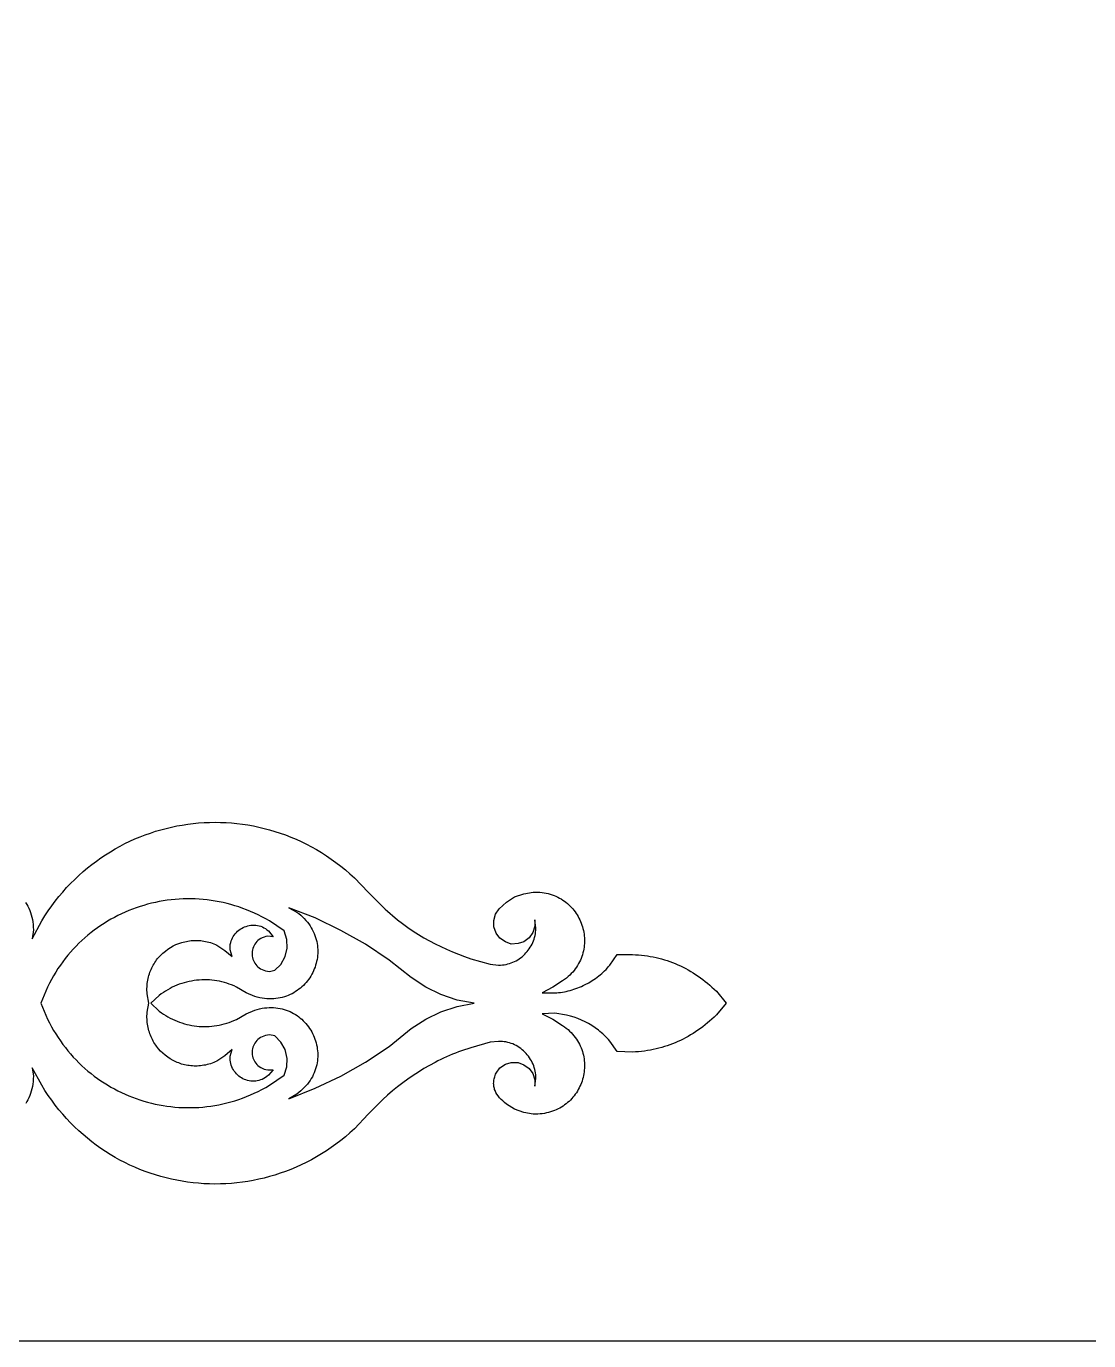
# Model space of a CAD drawing. Extents: x 1253 to 3196, y -152 to 898.
# Drawn here: x 1790 to 2224, y -152 to 385 of the extents above; entities that cross this region are included whole.
import ezdxf

# ---------------------------------------------------------------- set-up
doc = ezdxf.new("R2010")
doc.units = 0
doc.layers.add('LAYER_1', color=18, linetype='CONTINUOUS')

msp = doc.modelspace()

# ---------------------------------------------------------------- linework, layer by layer
at = {"layer": 'LAYER_1'}
for points in [[(2652.53, 897.74), (1252.53, 897.74), (1252.53, -152.26), (2652.53, -152.26)], [(1795.71, -14.29), (1798.5, -20.73), (1799.29, -22.3), (1800.11, -23.84), (1800.97, -25.35), (1801.87, -26.83), (1802.8, -28.27), (1803.76, -29.68), (1804.76, -31.06), (1805.78, -32.41), (1806.84, -33.72), (1807.93, -35), (1809.05, -36.25), (1810.19, -37.46), (1811.36, -38.64), (1812.56, -39.79), (1813.79, -40.9), (1815.04, -41.97), (1816.32, -43.01), (1817.62, -44.02), (1818.94, -44.99), (1820.28, -45.92), (1821.65, -46.82), (1823.03, -47.68), (1824.44, -48.51), (1825.87, -49.3), (1827.31, -50.05), (1828.77, -50.76), (1830.25, -51.44), (1831.74, -52.08), (1833.24, -52.68), (1834.77, -53.24), (1836.3, -53.76), (1837.85, -54.25), (1839.41, -54.69), (1840.98, -55.1), (1842.56, -55.47), (1844.15, -55.79), (1845.75, -56.08), (1847.35, -56.33), (1848.97, -56.53), (1850.58, -56.7), (1852.21, -56.82), (1853.84, -56.9), (1855.47, -56.95), (1857.11, -56.95), (1858.75, -56.9), (1860.39, -56.82), (1862.03, -56.69), (1863.67, -56.52), (1865.31, -56.31), (1866.94, -56.05), (1868.58, -55.75), (1870.21, -55.4), (1871.84, -55.02), (1873.46, -54.58), (1875.08, -54.11), (1876.69, -53.58), (1878.29, -53.02), (1879.89, -52.4), (1881.47, -51.74), (1883.05, -51.04), (1884.61, -50.29), (1886.17, -49.49), (1887.71, -48.65), (1889.24, -47.76), (1895.25, -43.68), (1896.32, -40.25), (1896.54, -36.82), (1895.68, -33.17), (1893.96, -30.17), (1891.39, -27.6), (1889.24, -27.17), (1888.42, -27.27), (1887.65, -27.44), (1886.93, -27.67), (1886.25, -27.95), (1885.63, -28.28), (1885.06, -28.66), (1884.54, -29.08), (1884.07, -29.54), (1883.65, -30.03), (1883.28, -30.55), (1882.97, -31.1), (1882.7, -31.68), (1882.49, -32.27), (1882.33, -32.87), (1882.22, -33.48), (1882.17, -34.1), (1882.17, -34.73), (1882.22, -35.35), (1882.32, -35.96), (1882.48, -36.57), (1882.69, -37.15), (1882.95, -37.73), (1883.27, -38.27), (1883.65, -38.8), (1884.07, -39.29), (1884.55, -39.75), (1885.09, -40.17), (1885.68, -40.54), (1886.33, -40.87), (1887.03, -41.15), (1887.79, -41.37), (1888.6, -41.54), (1890.74, -41.54), (1888.81, -43.68), (1888.21, -44.2), (1887.58, -44.65), (1886.95, -45.04), (1886.29, -45.37), (1885.63, -45.64), (1884.97, -45.85), (1884.29, -46.01), (1883.62, -46.11), (1882.94, -46.15), (1882.27, -46.15), (1881.6, -46.09), (1880.94, -45.99), (1880.29, -45.84), (1879.66, -45.64), (1879.03, -45.4), (1878.43, -45.12), (1877.84, -44.79), (1877.28, -44.43), (1876.74, -44.02), (1876.23, -43.58), (1875.75, -43.1), (1875.31, -42.59), (1874.89, -42.05), (1874.52, -41.48), (1874.18, -40.88), (1873.89, -40.25), (1873.64, -39.59), (1873.44, -38.91), (1873.29, -38.2), (1873.19, -37.48), (1873.14, -36.73), (1873.15, -35.96), (1874.01, -33.17), (1871.01, -35.75), (1867.79, -37.89), (1867.12, -38.2), (1866.45, -38.48), (1865.78, -38.74), (1865.11, -38.97), (1864.44, -39.18), (1863.76, -39.36), (1863.09, -39.51), (1862.42, -39.64), (1861.75, -39.75), (1861.08, -39.83), (1860.42, -39.89), (1859.75, -39.93), (1859.09, -39.95), (1858.43, -39.94), (1857.78, -39.91), (1857.13, -39.85), (1856.48, -39.78), (1855.84, -39.68), (1855.21, -39.57), (1854.58, -39.43), (1853.96, -39.27), (1853.34, -39.1), (1852.73, -38.9), (1852.13, -38.68), (1851.54, -38.45), (1850.95, -38.2), (1849.81, -37.64), (1848.71, -37), (1847.65, -36.3), (1846.63, -35.54), (1845.67, -34.71), (1844.76, -33.82), (1843.9, -32.87), (1843.49, -32.38), (1843.1, -31.87), (1842.73, -31.35), (1842.37, -30.82), (1842.03, -30.27), (1841.7, -29.71), (1841.4, -29.14), (1841.11, -28.56), (1840.83, -27.97), (1840.58, -27.36), (1840.35, -26.75), (1840.14, -26.12), (1839.94, -25.49), (1839.77, -24.84), (1839.62, -24.19), (1839.49, -23.53), (1839.38, -22.86), (1839.29, -22.18), (1839.23, -21.49), (1839.18, -20.79), (1839.17, -20.09), (1839.17, -19.38), (1839.2, -18.66), (1839.26, -17.94), (1839.9, -14.29), (1839.26, -10.43), (1839.2, -9.7), (1839.17, -8.98), (1839.17, -8.27), (1839.18, -7.56), (1839.23, -6.86), (1839.29, -6.17), (1839.38, -5.49), (1839.49, -4.82), (1839.62, -4.15), (1839.77, -3.5), (1839.95, -2.86), (1840.14, -2.22), (1840.36, -1.6), (1840.59, -0.99), (1840.85, -0.39), (1841.12, 0.2), (1841.41, 0.78), (1841.72, 1.34), (1842.05, 1.9), (1842.39, 2.44), (1842.75, 2.97), (1843.13, 3.48), (1843.52, 3.98), (1843.93, 4.47), (1844.36, 4.94), (1844.79, 5.4), (1845.71, 6.28), (1846.68, 7.09), (1847.7, 7.85), (1848.76, 8.53), (1849.87, 9.16), (1851.01, 9.71), (1852.19, 10.19), (1853.4, 10.59), (1854.02, 10.77), (1854.64, 10.92), (1855.27, 11.06), (1855.9, 11.17), (1856.54, 11.27), (1857.19, 11.34), (1857.83, 11.4), (1858.49, 11.43), (1859.14, 11.44), (1859.8, 11.43), (1860.46, 11.4), (1861.13, 11.34), (1861.79, 11.27), (1862.46, 11.17), (1863.13, 11.04), (1863.8, 10.9), (1864.46, 10.73), (1865.13, 10.54), (1865.8, 10.32), (1866.46, 10.08), (1867.13, 9.81), (1867.79, 9.52), (1871.01, 7.37), (1874.01, 4.8), (1873.15, 7.59), (1873.13, 8.35), (1873.16, 9.1), (1873.25, 9.82), (1873.4, 10.52), (1873.6, 11.2), (1873.85, 11.85), (1874.14, 12.48), (1874.48, 13.08), (1874.86, 13.64), (1875.28, 14.18), (1875.74, 14.69), (1876.23, 15.16), (1876.74, 15.59), (1877.29, 15.99), (1877.86, 16.35), (1878.46, 16.68), (1879.07, 16.96), (1879.7, 17.19), (1880.35, 17.39), (1881.01, 17.54), (1881.67, 17.64), (1882.34, 17.7), (1883.02, 17.71), (1883.7, 17.66), (1884.37, 17.56), (1885.04, 17.41), (1885.7, 17.21), (1886.36, 16.95), (1887, 16.63), (1887.62, 16.25), (1888.23, 15.81), (1888.81, 15.31), (1890.74, 12.95), (1888.6, 13.16), (1887.79, 13.01), (1887.04, 12.8), (1886.34, 12.52), (1885.69, 12.2), (1885.1, 11.82), (1884.57, 11.4), (1884.09, 10.94), (1883.66, 10.45), (1883.29, 9.92), (1882.97, 9.36), (1882.71, 8.78), (1882.5, 8.18), (1882.34, 7.57), (1882.24, 6.94), (1882.18, 6.31), (1882.18, 5.68), (1882.24, 5.05), (1882.35, 4.42), (1882.5, 3.81), (1882.71, 3.21), (1882.98, 2.64), (1883.29, 2.08), (1883.66, 1.55), (1884.07, 1.06), (1884.54, 0.6), (1885.06, 0.19), (1885.63, -0.18), (1886.25, -0.5), (1886.93, -0.77), (1887.65, -0.98), (1888.42, -1.13), (1889.24, -1.21), (1891.39, -0.78), (1893.96, 1.58), (1895.68, 4.8), (1896.54, 8.23), (1896.32, 11.88), (1895.25, 15.31), (1889.24, 19.38), (1887.72, 20.26), (1886.19, 21.09), (1884.64, 21.87), (1883.08, 22.61), (1881.51, 23.3), (1879.93, 23.95), (1878.34, 24.55), (1876.74, 25.11), (1875.13, 25.63), (1873.52, 26.1), (1871.9, 26.52), (1870.27, 26.91), (1868.64, 27.25), (1867.01, 27.54), (1865.37, 27.8), (1863.73, 28.01), (1862.09, 28.18), (1860.45, 28.31), (1858.81, 28.39), (1857.17, 28.43), (1855.53, 28.44), (1853.9, 28.4), (1852.27, 28.31), (1850.64, 28.19), (1849.02, 28.03), (1847.4, 27.83), (1845.79, 27.58), (1844.19, 27.3), (1842.6, 26.98), (1841.01, 26.62), (1839.44, 26.21), (1837.88, 25.77), (1836.32, 25.29), (1834.79, 24.78), (1833.26, 24.22), (1831.75, 23.62), (1830.25, 22.99), (1828.77, 22.32), (1827.31, 21.61), (1825.86, 20.87), (1824.43, 20.08), (1823.03, 19.26), (1821.64, 18.41), (1820.27, 17.52), (1818.92, 16.59), (1817.6, 15.62), (1816.29, 14.62), (1815.02, 13.59), (1813.76, 12.51), (1812.54, 11.41), (1811.34, 10.27), (1810.16, 9.09), (1809.02, 7.88), (1807.9, 6.63), (1806.81, 5.36), (1805.76, 4.04), (1804.73, 2.7), (1803.74, 1.32), (1802.78, -0.09), (1801.85, -1.54), (1800.96, -3.02), (1800.1, -4.53), (1799.28, -6.07), (1798.5, -7.65)], [(1897.18, -53.34), (1907.91, -49.05), (1918.42, -44.11), (1928.5, -38.32), (1938.15, -31.89), (1947.16, -24.59), (1953.17, -20.73), (1959.39, -17.73), (1966.04, -15.58), (1972.91, -14.29), (1966.04, -13.01), (1959.39, -10.65), (1953.17, -7.65), (1947.16, -3.78), (1938.15, 3.3), (1928.5, 9.95), (1918.42, 15.52), (1907.91, 20.67), (1897.18, 24.75), (1900.4, 23.03), (1901.24, 22.39), (1902.03, 21.72), (1902.78, 21.04), (1903.49, 20.35), (1904.15, 19.63), (1904.76, 18.9), (1905.33, 18.16), (1905.86, 17.4), (1906.34, 16.64), (1906.78, 15.86), (1907.18, 15.07), (1907.54, 14.28), (1907.86, 13.47), (1908.14, 12.66), (1908.38, 11.85), (1908.58, 11.03), (1908.74, 10.21), (1908.87, 9.39), (1908.95, 8.57), (1909, 7.74), (1909.02, 6.92), (1908.99, 6.1), (1908.94, 5.29), (1908.84, 4.48), (1908.72, 3.67), (1908.56, 2.88), (1908.37, 2.09), (1908.15, 1.31), (1907.89, 0.54), (1907.6, -0.22), (1907.28, -0.97), (1906.94, -1.7), (1906.56, -2.42), (1906.15, -3.12), (1905.72, -3.81), (1905.26, -4.48), (1904.77, -5.13), (1904.25, -5.76), (1903.71, -6.36), (1903.14, -6.95), (1902.55, -7.51), (1901.93, -8.05), (1901.29, -8.56), (1900.62, -9.05), (1899.93, -9.51), (1899.22, -9.94), (1898.49, -10.34), (1897.73, -10.71), (1896.96, -11.04), (1896.17, -11.35), (1895.35, -11.61), (1894.52, -11.85), (1893.67, -12.05), (1892.8, -12.21), (1891.91, -12.33), (1891.01, -12.41), (1890.09, -12.45), (1889.15, -12.45), (1888.2, -12.41), (1887.23, -12.32), (1886.25, -12.19), (1885.26, -12.01), (1884.26, -11.78), (1883.24, -11.51), (1879.8, -10.01), (1875.73, -7.65), (1874.77, -7.19), (1873.8, -6.77), (1872.82, -6.39), (1871.83, -6.05), (1870.82, -5.75), (1869.81, -5.48), (1868.8, -5.26), (1867.77, -5.06), (1866.74, -4.91), (1865.71, -4.79), (1864.67, -4.71), (1863.63, -4.67), (1862.59, -4.66), (1861.55, -4.69), (1860.52, -4.75), (1859.48, -4.85), (1858.45, -4.99), (1857.42, -5.16), (1856.4, -5.36), (1855.39, -5.6), (1854.38, -5.87), (1853.39, -6.18), (1852.4, -6.52), (1851.43, -6.89), (1850.47, -7.3), (1849.52, -7.74), (1848.59, -8.22), (1847.67, -8.73), (1846.77, -9.27), (1845.89, -9.84), (1845.03, -10.44), (1844.19, -11.08), (1840.76, -14.29), (1844.19, -17.51), (1845.06, -18.14), (1845.95, -18.74), (1846.85, -19.31), (1847.76, -19.84), (1848.69, -20.34), (1849.63, -20.8), (1850.58, -21.24), (1851.54, -21.64), (1852.51, -22), (1853.48, -22.33), (1854.47, -22.63), (1855.47, -22.89), (1856.47, -23.12), (1857.48, -23.32), (1858.49, -23.48), (1859.5, -23.61), (1860.52, -23.7), (1861.55, -23.76), (1862.57, -23.78), (1863.6, -23.78), (1864.63, -23.73), (1865.65, -23.65), (1866.68, -23.54), (1867.7, -23.39), (1868.72, -23.21), (1869.74, -22.99), (1870.75, -22.74), (1871.76, -22.45), (1872.76, -22.13), (1873.76, -21.77), (1874.75, -21.37), (1875.73, -20.95), (1879.8, -18.59), (1883.24, -17.08), (1884.25, -16.78), (1885.25, -16.54), (1886.23, -16.33), (1887.2, -16.18), (1888.16, -16.08), (1889.11, -16.01), (1890.04, -16), (1890.96, -16.02), (1891.86, -16.09), (1892.74, -16.2), (1893.61, -16.35), (1894.46, -16.54), (1895.29, -16.76), (1896.1, -17.03), (1896.89, -17.32), (1897.67, -17.65), (1898.42, -18.02), (1899.15, -18.41), (1899.87, -18.84), (1900.55, -19.3), (1901.22, -19.78), (1901.86, -20.29), (1902.48, -20.83), (1903.08, -21.4), (1903.65, -21.98), (1904.19, -22.59), (1904.71, -23.22), (1905.2, -23.88), (1905.67, -24.55), (1906.11, -25.24), (1906.52, -25.94), (1906.9, -26.67), (1907.25, -27.4), (1907.57, -28.15), (1907.86, -28.92), (1908.12, -29.69), (1908.34, -30.48), (1908.54, -31.27), (1908.7, -32.07), (1908.83, -32.88), (1908.92, -33.7), (1908.98, -34.52), (1909.01, -35.34), (1909, -36.16), (1908.95, -36.99), (1908.86, -37.82), (1908.74, -38.64), (1908.58, -39.47), (1908.39, -40.29), (1908.15, -41.1), (1907.87, -41.91), (1907.55, -42.71), (1907.2, -43.51), (1906.8, -44.29), (1906.35, -45.07), (1905.87, -45.83), (1905.34, -46.59), (1904.77, -47.32), (1904.16, -48.05), (1903.5, -48.76), (1902.79, -49.45), (1902.04, -50.12), (1901.24, -50.77), (1900.4, -51.41)]]:
    msp.add_lwpolyline(points, close=True, dxfattribs=at)
msp.add_lwpolyline([(1789.53, 26.93), (1790, 26.18), (1790.44, 25.4), (1790.85, 24.58), (1791.22, 23.73), (1791.55, 22.84), (1791.84, 21.93), (1792.1, 20.98), (1792.31, 19.99), (1792.48, 18.98), (1792.6, 17.93), (1792.68, 16.85), (1792.71, 15.74), (1792.28, 12.09), (1796.14, 19.38), (1797.45, 21.5), (1798.82, 23.55), (1800.23, 25.55), (1801.68, 27.5), (1803.18, 29.39), (1804.73, 31.23), (1806.31, 33.01), (1807.94, 34.73), (1809.61, 36.4), (1811.31, 38.01), (1813.05, 39.57), (1814.83, 41.07), (1816.64, 42.51), (1818.48, 43.9), (1820.36, 45.23), (1822.26, 46.5), (1824.2, 47.72), (1826.16, 48.88), (1828.15, 49.98), (1830.16, 51.02), (1832.2, 52.01), (1834.26, 52.93), (1836.34, 53.8), (1838.45, 54.61), (1840.57, 55.36), (1842.7, 56.06), (1844.86, 56.69), (1847.03, 57.26), (1849.21, 57.78), (1851.4, 58.23), (1853.61, 58.63), (1855.82, 58.97), (1858.05, 59.24), (1860.28, 59.46), (1862.51, 59.61), (1864.75, 59.7), (1867, 59.74), (1869.24, 59.71), (1871.49, 59.62), (1873.73, 59.47), (1875.98, 59.26), (1878.22, 58.98), (1880.45, 58.65), (1882.68, 58.25), (1884.9, 57.79), (1887.11, 57.27), (1889.32, 56.68), (1891.51, 56.03), (1893.69, 55.32), (1895.85, 54.55), (1898, 53.71), (1900.14, 52.81), (1902.25, 51.84), (1904.35, 50.82), (1906.43, 49.72), (1908.48, 48.57), (1910.52, 47.34), (1912.52, 46.06), (1914.51, 44.71), (1916.46, 43.29), (1918.39, 41.81), (1920.29, 40.26), (1922.16, 38.65), (1924, 36.98), (1929.57, 31.18), (1935.58, 25.18), (1936.56, 24.25), (1937.56, 23.34), (1938.56, 22.45), (1939.57, 21.58), (1941.62, 19.9), (1943.7, 18.29), (1945.82, 16.75), (1947.98, 15.28), (1950.17, 13.88), (1952.4, 12.54), (1954.67, 11.26), (1956.98, 10.05), (1959.32, 8.9), (1961.7, 7.8), (1964.12, 6.76), (1966.58, 5.77), (1969.08, 4.83), (1971.62, 3.94), (1979.56, 1.79), (1982.99, 1.36), (1983.75, 1.37), (1984.51, 1.42), (1985.26, 1.51), (1986, 1.64), (1986.72, 1.8), (1987.44, 2), (1988.13, 2.24), (1988.82, 2.51), (1989.49, 2.81), (1990.14, 3.15), (1990.78, 3.51), (1991.39, 3.91), (1991.99, 4.34), (1992.57, 4.79), (1993.12, 5.27), (1993.65, 5.77), (1994.16, 6.3), (1994.64, 6.85), (1995.1, 7.43), (1995.53, 8.02), (1995.93, 8.63), (1996.3, 9.27), (1996.65, 9.92), (1996.96, 10.59), (1997.24, 11.27), (1997.49, 11.96), (1997.7, 12.67), (1997.88, 13.4), (1998.02, 14.13), (1998.12, 14.87), (1998.19, 15.62), (1998.22, 16.38), (1997.79, 19.81), (1997.79, 17.24), (1996.93, 14.66), (1995.43, 12.52), (1993.29, 10.8), (1990.92, 10.16), (1988.14, 9.95), (1985.78, 10.8), (1983.42, 12.31), (1981.92, 14.45), (1981.06, 17.02), (1981.06, 19.6), (1981.7, 22.17), (1983.2, 24.32), (1986.21, 27.11), (1989.42, 29.25), (1993.29, 30.54), (1997.15, 31.18), (1998.08, 31.2), (1998.99, 31.19), (1999.89, 31.13), (2000.77, 31.04), (2001.63, 30.92), (2002.47, 30.76), (2003.3, 30.57), (2004.1, 30.35), (2004.89, 30.09), (2005.66, 29.81), (2006.41, 29.49), (2007.14, 29.15), (2007.85, 28.78), (2008.54, 28.38), (2009.21, 27.96), (2009.85, 27.51), (2010.48, 27.04), (2011.08, 26.54), (2011.66, 26.03), (2012.22, 25.49), (2012.75, 24.93), (2013.27, 24.35), (2013.75, 23.76), (2014.22, 23.14), (2014.66, 22.51), (2015.07, 21.87), (2015.46, 21.21), (2015.83, 20.54), (2016.16, 19.85), (2016.48, 19.15), (2016.76, 18.44), (2017.02, 17.72), (2017.26, 17), (2017.46, 16.26), (2017.64, 15.51), (2017.79, 14.76), (2017.91, 14.01), (2018, 13.25), (2018.06, 12.49), (2018.09, 11.72), (2018.1, 10.95), (2018.07, 10.18), (2018.01, 9.41), (2017.93, 8.65), (2017.81, 7.88), (2017.66, 7.12), (2017.47, 6.36), (2017.26, 5.6), (2017.01, 4.85), (2016.73, 4.11), (2016.42, 3.38), (2016.07, 2.65), (2015.69, 1.93), (2015.27, 1.23), (2014.82, 0.53), (2014.34, -0.15), (2013.82, -0.82), (2013.26, -1.48), (2012.67, -2.12), (2012.04, -2.74), (2011.38, -3.35), (2010.68, -3.95), (2009.94, -4.52), (2009.16, -5.07), (2005.08, -7.65), (2000.79, -10.01), (2005.94, -10.01), (2006.72, -9.97), (2007.51, -9.91), (2008.29, -9.83), (2009.08, -9.72), (2009.87, -9.58), (2010.66, -9.42), (2011.44, -9.24), (2012.23, -9.04), (2013.01, -8.81), (2013.79, -8.56), (2014.56, -8.29), (2015.33, -8), (2016.1, -7.69), (2016.85, -7.36), (2017.6, -7.01), (2018.35, -6.64), (2019.8, -5.85), (2021.22, -4.99), (2022.58, -4.07), (2023.89, -3.09), (2024.53, -2.57), (2025.14, -2.05), (2025.74, -1.51), (2026.33, -0.96), (2026.89, -0.39), (2027.44, 0.18), (2027.96, 0.77), (2028.47, 1.36), (2031.47, 5.65), (2037.69, 5.65), (2038.94, 5.6), (2040.17, 5.52), (2041.39, 5.41), (2042.61, 5.27), (2043.81, 5.1), (2045, 4.91), (2046.18, 4.68), (2047.35, 4.43), (2048.5, 4.16), (2049.65, 3.85), (2050.79, 3.52), (2051.91, 3.16), (2053.02, 2.78), (2054.13, 2.37), (2055.22, 1.93), (2056.3, 1.47), (2057.37, 0.98), (2058.42, 0.46), (2059.47, -0.08), (2060.5, -0.65), (2061.53, -1.24), (2062.54, -1.86), (2063.54, -2.5), (2064.53, -3.16), (2065.5, -3.85), (2066.47, -4.57), (2067.42, -5.31), (2068.36, -6.07), (2069.3, -6.86), (2070.21, -7.67), (2071.12, -8.5), (2072.02, -9.36), (2076.09, -14.29), (2072.02, -19.02), (2071.11, -19.88), (2070.2, -20.72), (2069.27, -21.54), (2068.34, -22.33), (2067.4, -23.1), (2066.44, -23.85), (2065.48, -24.57), (2064.5, -25.26), (2063.51, -25.93), (2062.52, -26.58), (2061.51, -27.2), (2060.49, -27.8), (2059.46, -28.37), (2058.42, -28.91), (2057.37, -29.43), (2056.3, -29.93), (2055.23, -30.39), (2054.14, -30.84), (2053.05, -31.25), (2051.94, -31.64), (2050.82, -32.01), (2049.68, -32.35), (2048.54, -32.66), (2047.38, -32.94), (2046.22, -33.2), (2045.03, -33.43), (2043.84, -33.64), (2042.64, -33.81), (2041.42, -33.96), (2040.19, -34.08), (2038.95, -34.18), (2037.69, -34.25), (2031.47, -34.03), (2028.47, -29.74), (2027.93, -29.13), (2027.38, -28.53), (2026.82, -27.95), (2026.24, -27.38), (2025.65, -26.83), (2025.04, -26.3), (2024.42, -25.78), (2023.79, -25.28), (2022.49, -24.32), (2021.14, -23.42), (2019.76, -22.6), (2018.33, -21.84), (2016.87, -21.15), (2015.37, -20.53), (2013.85, -19.98), (2012.31, -19.51), (2010.74, -19.11), (2009.15, -18.79), (2007.55, -18.54), (2005.94, -18.37), (2000.79, -18.59), (2005.08, -20.73), (2009.16, -23.3), (2009.93, -23.86), (2010.66, -24.43), (2011.35, -25.02), (2012.01, -25.62), (2012.63, -26.25), (2013.22, -26.89), (2013.77, -27.54), (2014.29, -28.21), (2014.77, -28.89), (2015.22, -29.58), (2015.64, -30.29), (2016.02, -31), (2016.37, -31.73), (2016.68, -32.46), (2016.96, -33.2), (2017.22, -33.95), (2017.43, -34.7), (2017.62, -35.46), (2017.78, -36.22), (2017.9, -36.99), (2017.99, -37.76), (2018.06, -38.52), (2018.09, -39.29), (2018.09, -40.06), (2018.07, -40.83), (2018.01, -41.59), (2017.93, -42.35), (2017.81, -43.1), (2017.67, -43.85), (2017.5, -44.6), (2017.3, -45.33), (2017.08, -46.06), (2016.83, -46.78), (2016.55, -47.49), (2016.24, -48.19), (2015.91, -48.88), (2015.55, -49.55), (2015.17, -50.21), (2014.76, -50.86), (2014.32, -51.49), (2013.86, -52.1), (2013.38, -52.7), (2012.87, -53.27), (2012.34, -53.83), (2011.78, -54.37), (2011.2, -54.89), (2010.6, -55.39), (2009.98, -55.86), (2009.33, -56.31), (2008.66, -56.73), (2007.97, -57.13), (2007.26, -57.5), (2006.53, -57.85), (2005.77, -58.16), (2005, -58.45), (2004.2, -58.71), (2003.39, -58.93), (2002.55, -59.13), (2001.7, -59.29), (2000.82, -59.41), (1999.93, -59.5), (1999.02, -59.56), (1998.09, -59.58), (1997.15, -59.56), (1993.29, -58.92), (1989.42, -57.63), (1986.21, -55.48), (1985.4, -54.86), (1984.65, -54.22), (1983.96, -53.56), (1983.32, -52.88), (1982.76, -52.18), (1982.26, -51.45), (1981.84, -50.7), (1981.66, -50.32), (1981.5, -49.93), (1981.35, -49.54), (1981.23, -49.14), (1981.13, -48.73), (1981.05, -48.31), (1980.99, -47.89), (1980.96, -47.47), (1980.94, -47.03), (1980.95, -46.59), (1980.99, -46.15), (1981.04, -45.69), (1981.13, -45.23), (1981.23, -44.77), (1981.36, -44.29), (1981.52, -43.81), (1981.71, -43.32), (1981.92, -42.83), (1983.42, -40.68), (1985.78, -39.18), (1988.14, -38.54), (1990.92, -38.54), (1993.29, -39.39), (1995.43, -40.9), (1996.93, -43.04), (1997.79, -45.62), (1997.79, -48.19), (1998.22, -44.97), (1998.21, -44.23), (1998.16, -43.49), (1998.07, -42.76), (1997.94, -42.03), (1997.77, -41.3), (1997.56, -40.59), (1997.32, -39.89), (1997.04, -39.19), (1996.73, -38.51), (1996.38, -37.85), (1996.01, -37.2), (1995.6, -36.57), (1995.16, -35.96), (1994.7, -35.37), (1994.21, -34.8), (1993.7, -34.25), (1993.16, -33.73), (1992.6, -33.24), (1992.01, -32.77), (1991.41, -32.34), (1990.78, -31.93), (1990.14, -31.56), (1989.48, -31.22), (1988.81, -30.92), (1988.12, -30.65), (1987.42, -30.43), (1986.7, -30.24), (1985.98, -30.09), (1985.24, -29.99), (1984.5, -29.93), (1983.75, -29.92), (1982.99, -29.96), (1979.56, -30.17), (1971.62, -32.53), (1970.33, -32.91), (1969.06, -33.32), (1967.8, -33.74), (1966.55, -34.19), (1965.32, -34.65), (1964.09, -35.14), (1962.88, -35.64), (1961.67, -36.17), (1960.48, -36.71), (1959.3, -37.27), (1958.13, -37.85), (1956.97, -38.45), (1954.68, -39.69), (1952.43, -41), (1950.21, -42.38), (1948.03, -43.81), (1945.88, -45.31), (1943.77, -46.86), (1941.68, -48.46), (1939.62, -50.11), (1937.59, -51.81), (1935.58, -53.55), (1929.57, -59.56), (1924, -65.57), (1922.16, -67.23), (1920.29, -68.84), (1918.39, -70.37), (1916.46, -71.85), (1914.5, -73.25), (1912.52, -74.6), (1910.5, -75.87), (1908.47, -77.09), (1906.41, -78.24), (1904.33, -79.33), (1902.24, -80.35), (1900.12, -81.31), (1897.98, -82.2), (1895.83, -83.03), (1893.66, -83.8), (1891.48, -84.51), (1889.29, -85.15), (1887.08, -85.73), (1884.87, -86.25), (1882.65, -86.71), (1880.42, -87.1), (1878.18, -87.44), (1875.94, -87.71), (1873.7, -87.92), (1871.45, -88.06), (1869.2, -88.15), (1866.96, -88.18), (1864.71, -88.14), (1862.47, -88.05), (1860.23, -87.89), (1858, -87.67), (1855.78, -87.4), (1853.56, -87.06), (1851.36, -86.66), (1849.16, -86.2), (1846.98, -85.69), (1844.81, -85.11), (1842.66, -84.48), (1840.52, -83.78), (1838.4, -83.03), (1836.3, -82.22), (1834.21, -81.35), (1832.15, -80.42), (1830.12, -79.44), (1828.1, -78.39), (1826.11, -77.29), (1824.15, -76.13), (1822.22, -74.91), (1820.31, -73.64), (1818.44, -72.31), (1816.6, -70.92), (1814.79, -69.47), (1813.02, -67.97), (1811.28, -66.41), (1809.57, -64.8), (1807.91, -63.13), (1806.29, -61.4), (1804.7, -59.62), (1803.16, -57.78), (1801.67, -55.89), (1800.21, -53.94), (1798.81, -51.93), (1797.45, -49.88), (1796.14, -47.76), (1792.28, -40.68), (1792.71, -44.11), (1792.68, -45.21), (1792.61, -46.28), (1792.49, -47.31), (1792.33, -48.32), (1792.12, -49.29), (1791.87, -50.24), (1791.58, -51.15), (1791.25, -52.03), (1790.89, -52.87), (1790.49, -53.69), (1790.05, -54.47), (1789.59, -55.23)], dxfattribs=at)

doc.saveas('drawing.dxf')
